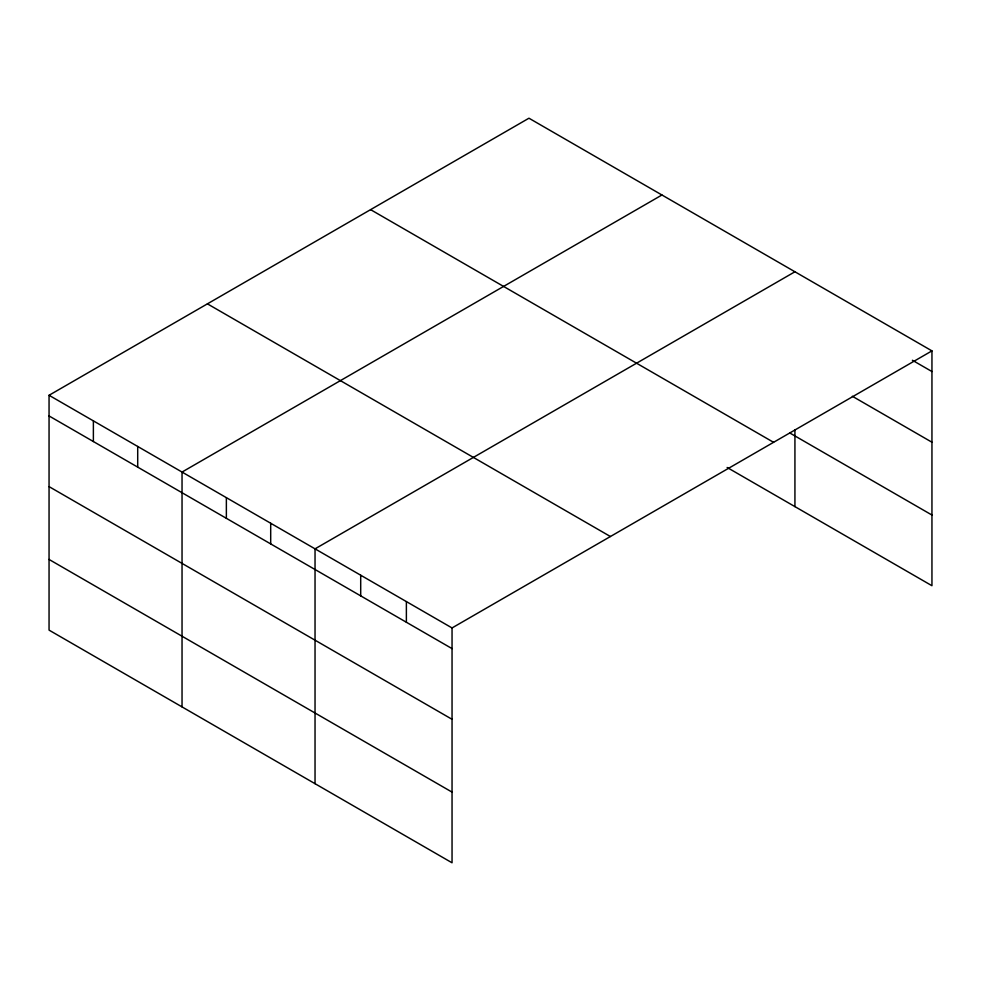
<?xml version="1.0" encoding="UTF-8"?>
<svg xmlns="http://www.w3.org/2000/svg" width="981" height="981" viewBox="0 0 981 981"><rect width="100%" height="100%" fill="white"/><g stroke="black" fill="none" stroke-linecap="round" stroke-linejoin="round"><path stroke-width="1.47" d="M727.129 467.471L931.95 585.718L931.95 350.879L528.955 118.211L49.05 395.282L49.05 630.121L452.045 862.79L452.045 627.95L49.05 395.282M661.942 194.998L182.037 472.057L182.037 706.896M794.929 271.774L315.036 548.845L315.036 783.684M452.045 627.95L931.95 350.879M912.379 360.248L931.95 371.541M852.342 396.263L931.95 442.223M789.717 432.928L931.95 515.037M370.585 209.64L773.58 442.321M207.42 303.852L610.415 536.521M49.05 415.944L452.045 648.613M49.05 486.613L452.045 719.294M49.05 559.44L452.045 792.108M794.929 429.862L794.929 506.613M406.379 601.586L406.379 622.236M360.701 575.209L360.701 595.872M270.695 523.253L270.695 543.903M226.366 497.649L226.366 518.311M137.708 446.465L137.708 467.128M93.379 420.874L93.379 441.536"/></g></svg>
